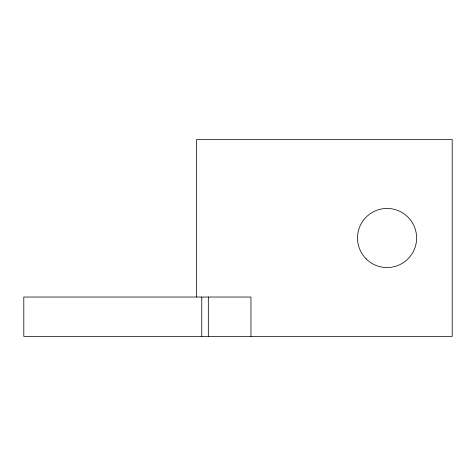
<?xml version="1.0" encoding="UTF-8"?>
<svg xmlns="http://www.w3.org/2000/svg" width="476" height="476" viewBox="0 0 476 476"><rect width="100%" height="100%" fill="white"/><g stroke="black" fill="none" stroke-linecap="round" stroke-linejoin="round"><path stroke-width="0.71" d="M250.965 336.389L250.965 297.036L23.8 297.036L23.8 336.389L452.2 336.389L452.2 139.611L196.493 139.611L196.493 297.036M208.333 297.036L208.333 336.389M201.77 297.036L201.77 336.389M366.163 258.896A29.554 29.554 0 0 0 415.607 245.652A29.554 29.554 0 0 0 379.414 209.452A29.554 29.554 0 0 0 366.163 258.896"/></g></svg>
